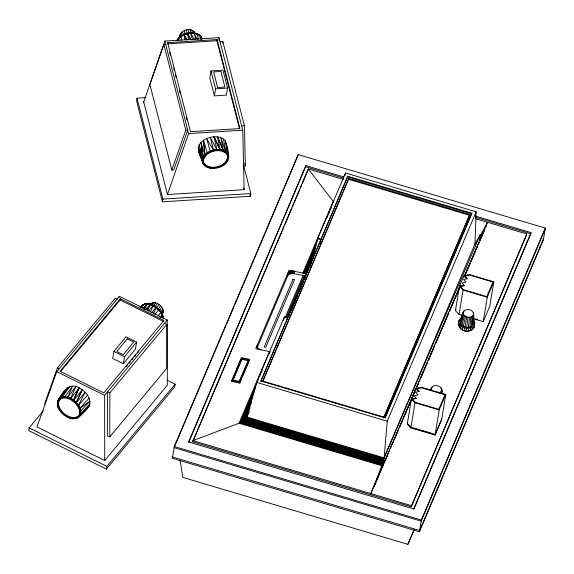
<?xml version="1.0" encoding="UTF-8"?>
<svg xmlns="http://www.w3.org/2000/svg" width="574" height="574" viewBox="0 0 574 574"><rect width="100%" height="100%" fill="white"/><g stroke="black" fill="none" stroke-linecap="round" stroke-linejoin="round"><path stroke-width="0.86" d="M109.864 392.881L107.46 391.956L107.374 435.946L109.778 436.871L109.864 392.881L166.819 324.317L164.415 323.392M166.819 324.317L166.733 368.307L109.778 436.871M231.717 381.373L231.717 380.39L241.367 357.659L249.439 359.367L249.439 360.35L239.788 383.08L231.717 381.373L233.439 377.312M239.788 383.08L239.788 382.097L249.439 359.367M233.066 380.189L241.912 359.353L241.912 358.37L248.434 359.747L239.243 381.38L232.728 380.002L241.912 358.37M257.13 347.528L257.367 344.895L257.367 347.313L287.129 277.213M257.202 347.815L257.202 345.397M257.496 349.049L257.138 345.914M287.739 273.482L287.481 276.388L287.488 273.963C288.722 271.466 291.958 270.792 294.491 271.308L294.484 273.726L293.034 273.561L293.041 271.143M288.083 273.023L288.083 275.441L288.514 272.6M289.016 272.219L289.009 274.637L289.576 274.307L289.583 271.889M290.207 271.617L290.2 274.035L290.867 273.82L290.875 271.402M291.57 273.669L291.578 271.251M292.302 273.583L292.302 271.165M293.766 273.611L293.773 271.193M441.772 393.298C444.994 385.613 431.304 382.105 430.715 390.284M473.457 323.198C473.794 318.527 475.48 309.946 468.477 309.551C461.754 308.704 461.761 317.472 460.161 321.871C460.348 325.795 464.875 327.718 468.334 327.388C475.875 326.979 472.947 317.623 473.457 312.916M441.557 393.506L441.815 389.925M473.177 324.425L473.593 313.935M440.968 393.556L441.026 391.784L441.614 390.916L441.636 393.398M441.133 389.674L441.191 387.924M472.467 325.53L472.804 315.793L473.371 314.918M310.111 266.508L317.716 238.397L345.505 172.961L476.169 211.828L474.963 244.194M471.369 326.434L471.928 316.511L472.804 315.793M476.169 211.828L387.263 421.216L384.099 457.887L382.786 465.923L389.516 450.303M469.955 327.065L470.809 317.013L471.928 316.511M468.334 327.388L469.525 317.271L470.809 317.013M466.605 327.388L468.154 317.271L469.525 317.271M43.373 410.762L29.145 427.888L28.7 430.6L106.42 469.116L174.704 386.919L175.149 384.207L167.142 380.232M145.904 97.602L137.021 98.161L136.576 100.873L162.478 201.811L250.393 196.251L250.838 193.538L243.756 165.929M60.414 371.751L120.074 299.937L120.267 298.738L163.977 320.4L103.751 392.896L60.04 371.235L120.267 298.738M113.874 351.432L112.719 358.485L123.324 363.737L135.442 349.15L136.598 342.09L125.993 336.838L113.874 351.432L124.479 356.684L123.324 363.737M167.651 42.67L167.45 43.875L216.9 40.747L217.094 39.549L167.651 42.67L190.489 131.697L239.939 128.569L217.094 39.549M106.42 469.116L106.864 466.404L175.149 384.207M162.478 201.811L162.916 199.099L137.021 98.161M210.974 70.903L209.819 77.964L214.418 95.88L226.407 95.119L227.562 88.066L222.97 70.15L210.974 70.903L215.573 88.819L214.418 95.88M174.295 446.5L172.358 458.303L419.422 531.789L543.37 239.889L545.3 228.093L298.236 154.6L174.295 446.5L421.359 519.994L419.422 531.789M475.466 218.716L526.731 233.962L526.537 235.146L411.185 506.806L192.67 441.808L308.216 168.971L343.381 179.425M298.236 154.6L265.138 233.266M188.738 442.339L305.913 165.649L343.718 176.9M260.761 381.703L347.801 176.275L471.885 213.184L385.19 417.786M262.985 381.036L348.762 178.528L469.769 214.518L383.64 417.85L469.769 214.518M370.56 494.723L382.026 465.127L384.099 457.887L474.992 243.828L480.366 234.515L479.505 239.788L487.469 222.289L479.276 237.701M415.576 390.141L415.863 388.397L421.567 387.306L445.768 394.503L441.65 419.651L435.085 435.106L410.884 427.91L407.282 424.05L411.4 398.901L415.863 388.397L418.417 391.124M410.884 427.91L415.002 402.761L411.4 398.901L415.44 398.134M411.185 506.806L526.731 233.962M435.085 435.106L439.203 409.958L445.768 394.503M462.379 315.485L459.042 314.495L455.44 310.634L459.444 286.196L463.907 275.692L469.611 274.602L493.805 281.798L489.801 306.236L483.243 321.691L473.227 318.714M459.042 314.495L463.046 290.057L459.444 286.196L463.483 285.429M473.076 319.402C476.348 322.014 474.519 327.237 470.615 328.012L470.206 330.531C462.536 333.896 453.482 323.621 461.302 317.824M458.576 325.795L459.114 320.242M459.315 327.295L459.731 324.776L458.985 323.277M460.542 328.629L460.958 326.118L459.731 324.776M462.17 329.727L462.579 327.216L460.958 326.118M464.079 330.509L464.495 327.991L462.579 327.216M466.153 330.918L466.562 328.4L470.615 328.012M468.241 330.925L468.649 328.407M460.319 328.242C463.003 331.736 468.341 332.095 471.907 329.763L472.316 327.245M471.907 329.763L473.234 328.672L473.643 326.161M474.361 323.463L474.633 321.792M473.234 328.672L474.095 327.338L474.849 323.334M483.243 321.691L487.247 297.253L493.805 281.798M475.172 215.996L531.015 232.606L530.821 233.79L475.839 217.41M226.364 143.184L227.691 153.918L225.919 152.153L223.444 150.869L217.546 136.863L220.201 150.151C212.538 148.436 201.295 153.373 202.522 162.385C206.54 171.518 220.316 169.122 226.192 163.073C231.645 156.874 226.952 147.726 225.345 140.903C222.669 137.487 218.077 136.59 213.958 136.756C208.219 137.258 202.235 139.798 199.164 144.906C196.229 151.514 201.904 158.166 203.476 164.508L198.267 147.482L202.471 160.203L203.361 159.981C206.116 150.905 220.316 147.296 226.874 154.27L226.737 153.746C233.03 167.192 203.555 174.46 203.225 159.457L203.411 162.162L203.282 161.646M464.897 327.051L466.791 316.999L463.663 314.889L463.24 311.897L460.161 321.871L463.039 312.887M463.311 326.405L465.536 316.489M430.737 390.514L431.476 387.895M458.361 324.253L458.698 322.76M474.095 327.338L474.433 325.853M202.335 159.515L202.464 160.038L203.167 157.111L200.957 142.445L204.975 155.353L203.304 157.642L202.464 160.038L203.361 159.981M344.838 175.536L345.505 172.961M461.962 325.494L464.466 315.772M283.456 320.321L284.374 316.913L287.667 317.896L284.374 316.913L256.592 382.349L246.189 418.166L243.247 420.957L239.057 423.253L192.864 440.631L411.379 505.622M319.818 243.792L321.01 239.372L317.716 238.397L320.966 239.537M176.763 40.359C180.968 33.787 189.736 32.51 196.904 33.579L201.158 36.628L202.105 38.752C200.168 32.826 192.584 32.001 187.332 33.27L188.717 39.534M460.951 324.389L463.663 314.889M460.334 323.148L463.175 313.906M430.988 390.428L432.043 387.019M461.424 318.685L463.828 311.029L460.441 320.636L461.152 319.539M143.73 102.007L164.853 41.07L218.988 37.647L242.73 130.176L244.129 189.693L167.472 194.536L143.73 102.007L143.22 102.043M167.472 194.536L188.595 133.599L164.853 41.07M165.75 44.557L163.848 44.499L149.879 84.464L171.827 170.019L173.728 170.069L187.698 130.111L185.797 130.054L171.827 170.019M179.669 36.829C179.404 29.798 191.967 26.634 194.866 33.141M203.483 158.711L205.564 155.08L207.236 153.667M204.301 164.142L204.165 163.626C210.895 171.095 227.806 166.417 227.62 155.726L227.756 156.25M44.542 404.053L57.465 367.776L115.345 298.107L117.024 299.126M56.783 371.636L36.966 426.927L104.733 460.513L167.328 385.161L167.235 319.998L119.385 296.284L56.783 371.636L104.64 395.35L104.733 460.513M118.782 297.963L119.385 296.284M67.531 387.479C64.338 393.807 54.343 399.447 58.175 407.619C59.574 410.719 61.834 413.316 64.518 415.375C75.094 423.971 82.204 414.715 89.106 406.241C92.292 398.722 85.404 391.188 79.112 387.902C69.059 381.782 62.875 391.863 58.505 399.662L58.153 400.1L69.841 386.424L61.827 397.481C59.445 398.04 57.974 399.999 57.371 402.274L58.505 399.662L67.531 387.479L59.674 398.464C69.633 391.956 87.198 408.042 78.258 417.571L80.13 415.511L78.258 417.571M79.642 414.292L80.13 412.943L79.047 415.397L79.399 414.973C71.248 424.825 51.545 408.014 60.657 398.679L58.892 400.63M58.161 402.654L59.244 400.207M65.343 390.794L65.902 389.237L62.58 394.302M150.273 304.234C155.475 298.796 166.969 308.561 161.968 314.401M225.919 325.623L174.101 447.663L421.165 521.149L545.113 229.248M226.622 323.973L233.977 306.659M234.673 305.009L240.276 291.814M240.98 290.164L248.334 272.851M249.03 271.201L256.384 253.88M257.08 252.237L264.435 234.917M305.913 165.649L188.581 441.987L413.682 508.944L531.015 232.606M192.67 441.808L267.821 264.815M268.524 263.172L275.864 245.887M276.56 244.237L283.9 226.952M284.604 225.302L291.944 208.018M292.64 206.367L293.687 203.899M294.39 202.256L299.98 189.083M300.683 187.433L301.73 184.964M302.426 183.321L308.023 170.148M234.127 375.69L235.161 373.251M235.849 371.629L240.678 360.264M239.925 380.763L244.345 370.345M245.026 368.745L246.045 366.341M246.727 364.734L247.746 362.33M269.134 354.136L270.175 351.683L269.486 351.597L239.057 423.253L381.803 465.715M269.486 351.597L255.753 348.691L289.095 270.167L302.828 273.073L333.257 201.409L308.216 168.971M256.973 382.772L239.946 422.866L382.026 465.127M257.669 381.136L258.709 378.682M259.405 377.046L260.445 374.592M261.141 372.957L262.182 370.503M302.828 273.073L303.517 273.159L318.455 237.973M327.137 217.517L328.185 215.063M328.873 213.428L329.921 210.974M330.617 209.338L331.657 206.884M284.955 318.068L303.015 275.534L306.021 275.678M255.832 387.077L240.822 422.435L382.248 464.502M303.517 273.159L304.191 273.188L316.066 245.227M254.16 392.551L241.661 421.976L382.471 463.857M304.191 273.188L304.851 273.167L315.255 248.65M286.34 317.379L304.055 275.663M252.947 396.821L242.472 421.481L382.686 463.182M304.851 273.167L305.483 273.095L314.904 250.903M251.57 401.348L243.247 420.957L382.901 462.501M305.483 273.095L306.086 272.966L313.72 254.985M286.993 318.24L305.052 275.707M251.297 403.142L243.964 420.419L383.109 461.812M306.086 272.966L306.645 272.786L313.282 257.159M347.801 176.275L260.876 380.993L384.96 417.901L471.885 213.184M249.834 407.583L244.624 419.867L383.31 461.116M288.657 316.575L289.698 314.122M290.394 312.486L297.684 295.309M298.38 293.673L299.42 291.219M300.116 289.583L301.156 287.129M301.852 285.493L303.244 282.221M304.285 279.768L305.677 276.496M250.121 407.748L245.22 419.3L383.497 460.427M248.886 411.328L245.744 418.733L383.669 459.76M248.972 411.608L246.189 418.166L383.834 459.107M248.994 411.881L246.562 417.607L383.977 458.483M348.762 178.528L262.763 381.071L383.769 417.061M373.703 487.319L382.435 466.741M455.44 310.634L456.036 309.235M441.765 418.941L435.2 434.396L411.006 427.2L407.404 423.339M413.84 509.296L469.884 377.29M470.58 375.669L476.183 362.445M476.879 360.816L477.934 358.32M478.637 356.691L484.241 343.474M484.937 341.846L492.298 324.497M492.994 322.875L530.828 233.762M180.157 460.312L182.783 477.389L407.884 544.346L413.832 530.347M407.884 544.346L414.184 529.551M421.359 519.994L545.3 228.093M543.578 238.619L419.63 530.519L172.573 457.033M370.754 493.54L460.233 285.579M463.77 277.357L487.469 222.289M373.739 487.326L375.152 484.033M375.862 482.39L379.751 473.349M380.462 471.706L381.523 469.238M382.227 467.595L383.289 465.127M385.061 461.022L386.123 458.554M386.826 456.911L387.888 454.443M392.135 444.577L393.549 441.291M394.252 439.648L395.314 437.18M396.024 435.537L397.086 433.076M397.789 431.426L398.5 429.783M399.561 427.321L402.747 419.924M403.45 418.274L404.512 415.813M405.222 414.17L406.284 411.702M406.988 410.058L410.173 402.661M410.876 401.018L411.938 398.55M412.649 396.907L414.772 391.97M415.476 390.327L416.537 387.866M417.248 386.216L418.31 383.755M420.785 378.001L423.964 370.603M424.674 368.96L425.736 366.492M426.439 364.849L427.501 362.381M433.162 349.229L428.211 360.737L434.855 345.103L433.872 347.586M435.637 343.474L440.588 331.966M441.298 330.323L445.187 321.282M445.898 319.639L446.959 317.171M447.663 315.528L448.724 313.06M449.435 311.417L454.386 299.908M455.089 298.265L456.151 295.804L449.377 311.409M456.861 294.161L459.336 288.406M464.997 275.255L475.609 250.594M476.312 248.951L477.374 246.483M478.085 244.84L479.147 242.372L478.07 244.833M480.366 234.515L384.099 457.887L246.842 417.061M390.227 448.66L391.289 446.199M391.999 444.549L398.729 428.936M399.432 427.293L418.209 383.733M418.912 382.09L419.981 379.622M420.685 377.979L427.415 362.366M435.566 343.46L448.667 313.052M456.818 294.146L459.652 287.574M464.962 275.247L477.36 246.476M87.442 395.142L78.229 405.603L76.062 402.962L82.283 389.832L73.773 400.221L70.466 398.851L70.824 398.421L73.415 400.659L73.773 400.221L79.112 387.902L70.466 398.851L64.819 396.778L61.827 397.481L62.179 397.043C71.915 395.995 83.115 405.904 79.779 415.942L89.106 406.241M70.466 398.851L75.84 386.639L67.416 397.682L64.467 397.215M153.351 313.878L156.322 307.14C151.78 303.596 143.773 301.659 140.121 307.492M76.062 402.962L73.415 400.659L79.112 387.902L73.214 400.544L76.062 402.962L82.283 389.832M141.713 307.119L144.734 303.955C153.265 303.811 161.638 309.307 163.109 318.096L163.461 317.673C162.227 312.27 157.362 308.834 153.373 305.325L150.488 304.27L147.418 310.211M150.216 312.249L153.373 305.325L148.322 311.086M67.416 397.682L72.676 386.137L64.819 396.778M142.768 308.633L147.375 303.689L151.672 304.952L150.323 304.163L147.324 310.168M147.267 310.154L150.323 304.163M203.304 157.642L204.839 154.822L203.533 140.264L207.365 153.323L203.167 157.111L203.304 157.642L200.957 142.445M177.287 40.173L178.435 38.063L180.968 36.549L187.332 33.27L188.896 33.285C185.962 32.962 183.3 34.713 180.832 36.033L181.771 40.388M227.347 160.957L226.192 163.073L226.063 162.55M144.139 309.257L147.023 304.105L150.524 304.256L147.375 303.689L144.196 309.257M58.318 400.824L57.371 402.274L58.397 400.846M59.739 398.65L61.633 395.751M177.316 40.295L180.968 36.549L180.832 36.033M226.479 161.976L227.318 160.828M160.727 317.429L162.664 314.896L161.136 312.084L158.969 309.436L151.73 304.973M157.994 316.116L161.136 312.084L160.785 312.5M154.786 314.595L158.969 309.436M76.421 402.525L85.117 392.3L78.229 405.603L78.581 405.172L79.757 408.415L80.116 407.985L80.554 411.199L80.912 410.769M80.92 413.33L80.561 413.761L89.946 403.902M57.73 404.412L57.378 404.835L58.175 407.619L58.526 407.196L60.062 410.001L59.703 410.432L58.526 407.196M62.222 412.649L61.87 413.079L60.966 411.536M77.311 417.291L76.105 418.554L78.616 417.147L76.105 418.554L74.584 418.453M58.168 405.05L58.512 402.231M60.306 399.102L65.127 397.517L63.484 397.682M58.907 407.648L59.258 407.217L58.519 404.627M64.776 397.94L67.524 398.378L67.876 397.954M60.335 410.267L60.686 409.836L59.258 407.217M67.524 398.378L70.365 399.468L70.717 399.045M150.036 304.636L151.163 303.28M150.732 304.737L152.411 302.713M62.351 412.728L62.702 412.304L60.686 409.836M151.708 305.253L153.947 302.555M153.021 305.748L153.373 305.325M153.423 305.526L155.662 302.828M64.819 414.873L65.171 414.45C68.772 416.968 73.859 418.963 77.978 416.494L77.626 416.918M154.636 306.889L157.441 303.51M79.772 413.366L79.025 408.379L75.581 403.292L75.933 402.869M155.669 308.051L156.02 307.628L158.489 309.773M156.35 307.929L159.156 304.557M67.567 416.552L67.919 416.128M77.598 405.761L77.949 405.337L76.945 404.103M157.893 309.271L160.691 305.899M70.415 417.65L70.767 417.226M159.149 310.814L161.954 307.434M79.025 408.379L79.377 407.956L80.123 410.546L79.772 410.977M160.598 311.775L162.844 309.07M73.163 418.087L73.515 417.664M124.479 356.684L136.598 342.09M161.064 313.39L163.31 310.692M161.631 314.208L163.31 312.184M75.617 417.836L75.976 417.413M126.28 366.736L127.421 365.373M129.121 363.32L130.262 361.95M131.963 359.898L133.103 358.528M134.804 356.476L135.938 355.112M137.645 353.06L138.779 351.69M104.64 395.35L167.235 319.998M147.023 304.105L142.582 304.938L140.709 306.99L141.06 306.573M140.773 306.825L142.582 304.938L142.23 305.354L144.734 303.955M151.479 312.873L156.322 307.14L158.618 309.852M69.841 386.424L58.153 400.1M228.093 155.002L228.703 158.381L228.509 155.511L228.646 156.042C225.625 146.578 213.829 149.85 207.236 152.792L204.975 155.353L203.533 140.264M221.485 165.929L223.803 165.104L225.496 163.188M89.085 398.162L79.757 408.415L89.939 401.147L80.554 411.199M145.229 309.773L150.488 304.27M140.709 306.99L142.582 304.938M58.505 399.662L60.026 398.026L62.179 397.043M470.737 330.287L471.835 329.39M159.981 316.97L162.664 314.896L163.109 318.096M160.225 316.891L162.313 315.313L163.461 317.673M73.214 400.544L73.773 400.221M217.546 136.863L223.444 150.869L220.43 150.151C216.843 147.705 210.802 151.249 207.365 153.323L207.236 152.792M221.449 165.8L222.927 164.989M219.914 166.618L217.532 167.845L217.266 166.733M439.031 393.003L441.026 391.784L441.105 393.513M306.645 272.786L307.169 272.557M190.963 39.592L187.332 33.27L183.788 34.411L185.086 39.871M188.954 33.27L190.546 32.754C194.744 33.507 200.218 33.966 201.926 38.558M213.636 150.582L206.705 138.521L210.192 151.163L213.636 150.582L210.256 137.322L217.087 150.044L213.958 136.756L220.294 149.62M198.618 39.01L197.04 34.088L193.89 32.861L183.788 34.411L187.124 40.058L183.924 34.921M220.057 41.809L222.769 41.4L244.373 125.598L245.371 165.829L243.34 166.144M241.661 126.007L244.373 125.598M74.699 418.31L76.457 418.13M215.573 88.819L227.562 88.066M188.595 133.599L242.73 130.176M162.916 199.099L250.838 193.538M217.087 150.044L216.95 149.52L223.308 150.331L225.919 152.153L223.444 139.008M70.523 418.353L72.991 418.389M190.79 39.62L187.354 33.299M220.43 150.151L213.958 136.756L220.201 150.151L223.2 150.316M466.791 316.999L468.154 317.271M464.495 327.991L466.562 328.4M292.948 273.403L303.015 275.534M241.912 359.353L248.427 360.73M231.717 380.39L239.788 382.097M220.201 150.151L223.444 150.869M261.148 349.831L258.666 348.748L257.504 347.442M347.686 176.979L471.771 213.887M348.633 179.318L469.64 215.307M305.727 166.812L343.525 178.076M463.046 290.057L487.247 297.253M475.294 318.821L477.79 319.56M415.002 402.761L439.203 409.958M414.629 428.513L417.126 429.259M420.462 430.249L424.631 431.49M426.303 431.985L430.471 433.226M256.592 382.349L387.263 421.216M208.376 167.343L210.737 168.275L210.608 167.752M120.074 299.937L163.784 321.598M29.145 427.888L106.864 466.404M223.544 151.299L225.216 152.619M205.736 166.073L207.594 167.034M57.465 367.776L59.144 368.795M70.365 399.468L75.581 403.292M73.415 400.659L76.306 402.446M205.765 166.202L207.723 167.558M62.702 412.304L65.171 414.45M463.907 275.692L466.454 278.419M333.257 201.409L333.738 201.969M62.796 413.33L64.518 415.375M203.813 164.559L205.248 166.273L205.112 165.75M225.345 140.903L227.691 153.918L225.79 151.622L225.919 152.153L220.782 137.631L223.308 150.331M190.855 39.606L187.102 33.292M190.683 33.278L190.546 32.754L194.45 39.534M77.949 405.337L79.025 407.303M197.442 39.484L193.89 32.861L195.756 39.089M198.267 147.482L203.339 163.985M199.35 152.275L198.331 149.993L203.476 164.508L199.623 153.093M199.695 153.1L200.735 155.568M201.704 37.949L201.158 36.628L201.711 39.211M228.646 156.042L227.562 153.387L227.691 153.918M201.861 38.817L201.295 37.145L201.818 39.592M200.979 39.699L199.386 34.863L199.522 35.373M203.167 157.111L199.164 144.906L202.464 160.038M203.913 155.554L204.423 157.154M190.546 32.754L192.462 39.584M196.904 33.579L197.04 34.088M178.557 40.675L178.435 38.063L178.571 38.58M216.9 40.747L239.516 128.906M244.703 163.224L245.371 165.829M249.955 194.529L250.393 196.251M243.685 187.956L244.129 189.693M227.677 157.915L227.813 158.431M194.313 31.9L194.737 33.557M226.895 160.146L227.031 160.67M193.28 30.874L193.919 33.364M191.838 30.128L192.477 32.61M225.338 162.284L225.474 162.808M190.087 29.712L190.941 33.027M223.107 164.178L223.243 164.702M188.143 29.654L189.205 33.794M186.141 29.963L186.988 33.278M216.85 150.144L216.986 150.668M220.71 166.209L220.847 166.725M220.351 165.692L220.488 166.216M184.211 30.609L185.058 33.923M184.146 34.914L184.283 35.43M213.772 151.156L213.636 150.632L210.55 151.672L210.68 152.196M182.489 31.556L183.343 34.87M181.097 32.74L181.951 36.054M180.121 34.074L180.76 36.557M214.052 167.228L214.188 167.744M213.951 167.852L214.088 168.369M179.64 35.466L180.064 37.123M210.938 167.134L211.067 167.658M205.564 155.08L205.693 155.604M208.125 166.467L208.262 166.991M204.007 157.219L204.136 157.742M205.815 165.269L205.951 165.793M169.674 52.514L170.335 55.111M173.664 68.069L174.331 70.667M175.436 74.986L176.103 77.576M179.425 90.541L180.093 93.139M186.306 117.34L186.966 119.93M163.848 44.499L185.797 130.054M223.666 164.58L223.803 165.104M227.734 160.254L227.864 160.785M202.392 161.861L202.522 162.385M210.192 151.163L210.321 151.694M178.435 38.063L178.93 40.532M226.429 145.703L226.73 147.389M227.031 149.082L227.333 150.775M431.253 388.878L431.397 389.897M222.769 41.4L222.82 43.186M218.988 37.647L219.053 40.309M292.984 279.337L264.255 346.983L265.784 347.306L294.505 279.66L292.984 279.337M444.936 394.769L438.758 409.319L415.411 402.374L412.462 399.217L416.502 398.449L413.954 395.716L417.987 394.948L415.44 392.214L419.479 391.439L416.925 388.713L421.589 387.823L444.936 394.769M492.98 282.056L486.795 296.615L463.448 289.669L460.506 286.512L464.545 285.744L461.991 283.011L466.031 282.243L463.476 279.509L467.516 278.734L464.969 276.008L469.632 275.118L492.98 282.056M484.8 229.22L479.85 240.728L484.8 229.22M486.573 225.108L485.862 226.752L486.573 225.108M127.285 338.832L116.759 351.503L123.188 354.689L133.713 342.018L127.285 338.832M220.911 71.47L213.636 71.929L217.632 87.499L224.9 87.04L220.911 71.47"/></g></svg>
